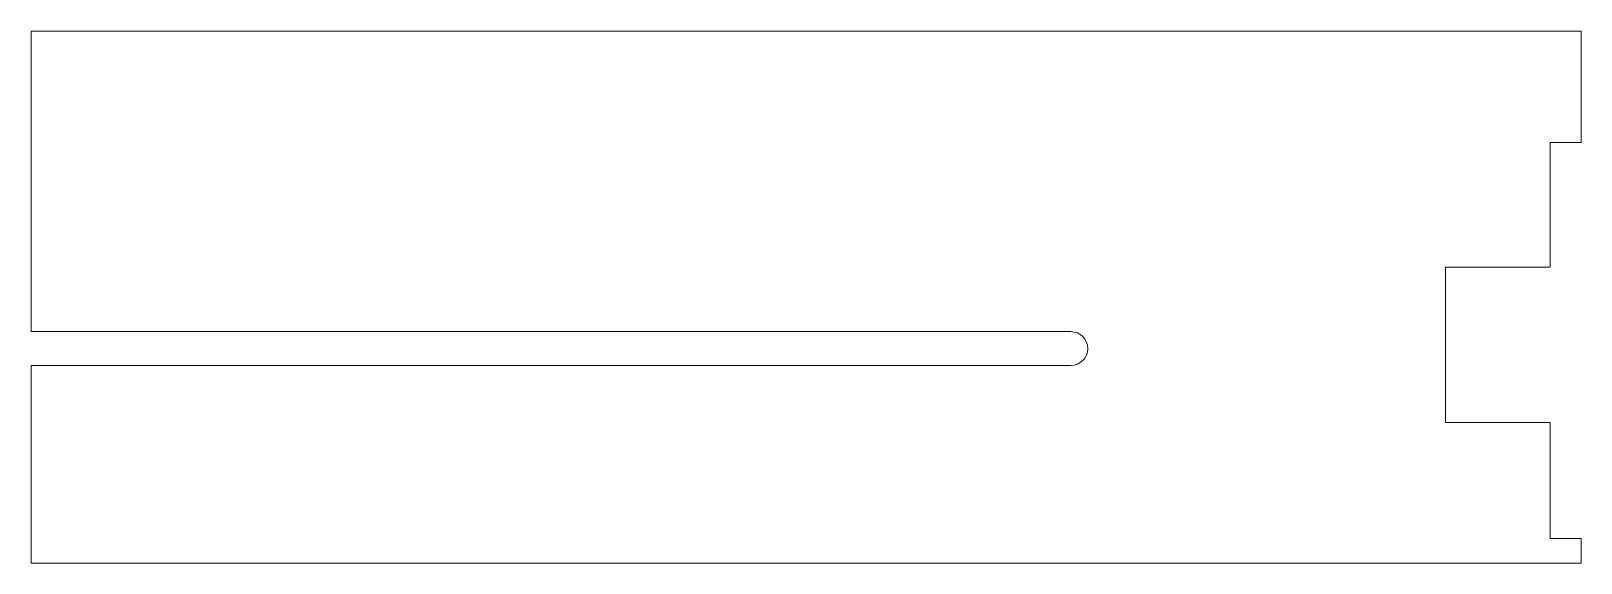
# Model space of a CAD drawing. Header units: millimetres. Extents: x -252 to 0, y 0 to 86.
import ezdxf

# ---------------------------------------------------------------- set-up
doc = ezdxf.new("R2010")
doc.units = ezdxf.units.MM

msp = doc.modelspace()

# ---------------------------------------------------------------- linework, layer by layer
at = {"color": 7, "linetype": 'Continuous', "lineweight": 15}
for p, q in [((0, 86.35), (-251.58, 86.35)), ((-251.58, 86.35), (-251.58, 37.55)), ((0, 68.25), (0, 86.35)), ((-5, 48.01), (-5, 68.25)), ((-5, 68.25), (0, 68.25)), ((-22, 22.78), (-22, 48.01)), ((-22, 48.01), (-5, 48.01)), ((-251.58, 37.55), (-82.81, 37.55)), ((-82.81, 32.05), (-251.58, 32.05)), ((-251.58, 32.05), (-251.58, 0)), ((-5, 22.78), (-22, 22.78)), ((-5, 4), (-5, 22.78)), ((0, 4), (-5, 4)), ((0, 0), (0, 4)), ((-251.58, 0), (0, 0))]:
    msp.add_line(p, q, dxfattribs=at)
msp.add_arc((-82.81, 34.8), 2.75, 270, 90, dxfattribs=at)

doc.saveas('drawing.dxf')
